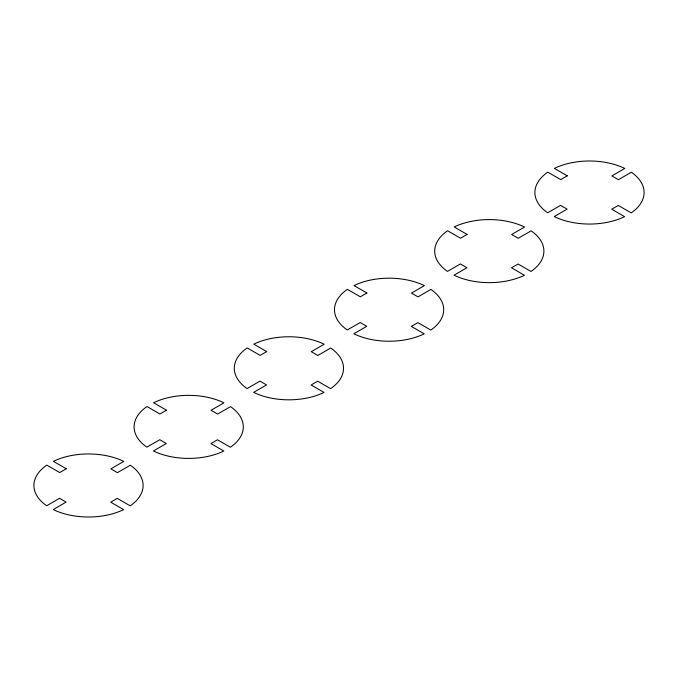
<?xml version="1.0" encoding="UTF-8"?>
<svg xmlns="http://www.w3.org/2000/svg" width="678" height="678" viewBox="0 0 678 678"><rect width="100%" height="100%" fill="white"/><g stroke="black" fill="none" stroke-linecap="round" stroke-linejoin="round"><path stroke-width="1.02" d="M567.274 175.822L560.706 179.619L547.807 172.161A54.604 31.527 0 0 0 547.68 212.799L560.57 205.358L567.139 209.146L554.231 216.596A54.604 31.527 0 0 0 624.608 216.663L611.717 209.222L618.285 205.434L631.184 212.884A54.604 31.527 0 0 0 631.311 172.246L618.421 179.695L611.853 175.907L624.76 168.449A54.604 31.527 0 0 0 554.375 168.381L567.274 175.822M467.074 234.419L460.515 238.207L447.607 230.757A54.604 31.527 0 0 0 447.48 271.386L460.379 263.945L466.939 267.734L454.031 275.183A54.604 31.527 0 0 0 524.416 275.26L511.517 267.81L518.085 264.022L530.993 271.471A54.604 31.527 0 0 0 531.111 230.842L518.221 238.283L511.653 234.495L524.56 227.045A54.604 31.527 0 0 0 454.184 226.969L467.074 234.419M366.874 293.006L360.315 296.795L347.407 289.345A54.604 31.527 0 0 0 347.28 329.983L360.179 322.533L366.739 326.321L353.84 333.779A54.604 31.527 0 0 0 424.216 333.847L411.317 326.406L417.885 322.609L430.793 330.067A54.604 31.527 0 0 0 430.911 289.43L418.021 296.871L411.453 293.082L424.36 285.633A54.604 31.527 0 0 0 353.984 285.565L366.874 293.006M266.683 351.594L260.115 355.391L247.207 347.933A54.604 31.527 0 0 0 247.089 388.57L259.979 381.129L266.547 384.918L253.64 392.367A54.604 31.527 0 0 0 324.016 392.435L311.126 384.994L317.685 381.206L330.593 388.655A54.604 31.527 0 0 0 330.72 348.017L317.821 355.467L311.261 351.679L324.16 344.221A54.604 31.527 0 0 0 253.784 344.153L266.683 351.594M166.483 410.19L159.915 413.978L147.007 406.529A54.604 31.527 0 0 0 146.889 447.158L159.779 439.717L166.347 443.505L153.44 450.955A54.604 31.527 0 0 0 223.816 451.031L210.926 443.582L217.485 439.793L230.393 447.243A54.604 31.527 0 0 0 230.52 406.614L217.621 414.055L211.061 410.266L223.969 402.817A54.604 31.527 0 0 0 153.584 402.74L166.483 410.19M66.283 468.778L59.715 472.566L46.816 465.116A54.604 31.527 0 0 0 46.689 505.754L59.579 498.305L66.147 502.093L53.24 509.551A54.604 31.527 0 0 0 123.625 509.619L110.726 502.178L117.294 498.381L130.193 505.839A54.604 31.527 0 0 0 130.32 465.201L117.43 472.642L110.861 468.854L123.769 461.404A54.604 31.527 0 0 0 53.393 461.337L66.283 468.778"/></g></svg>
